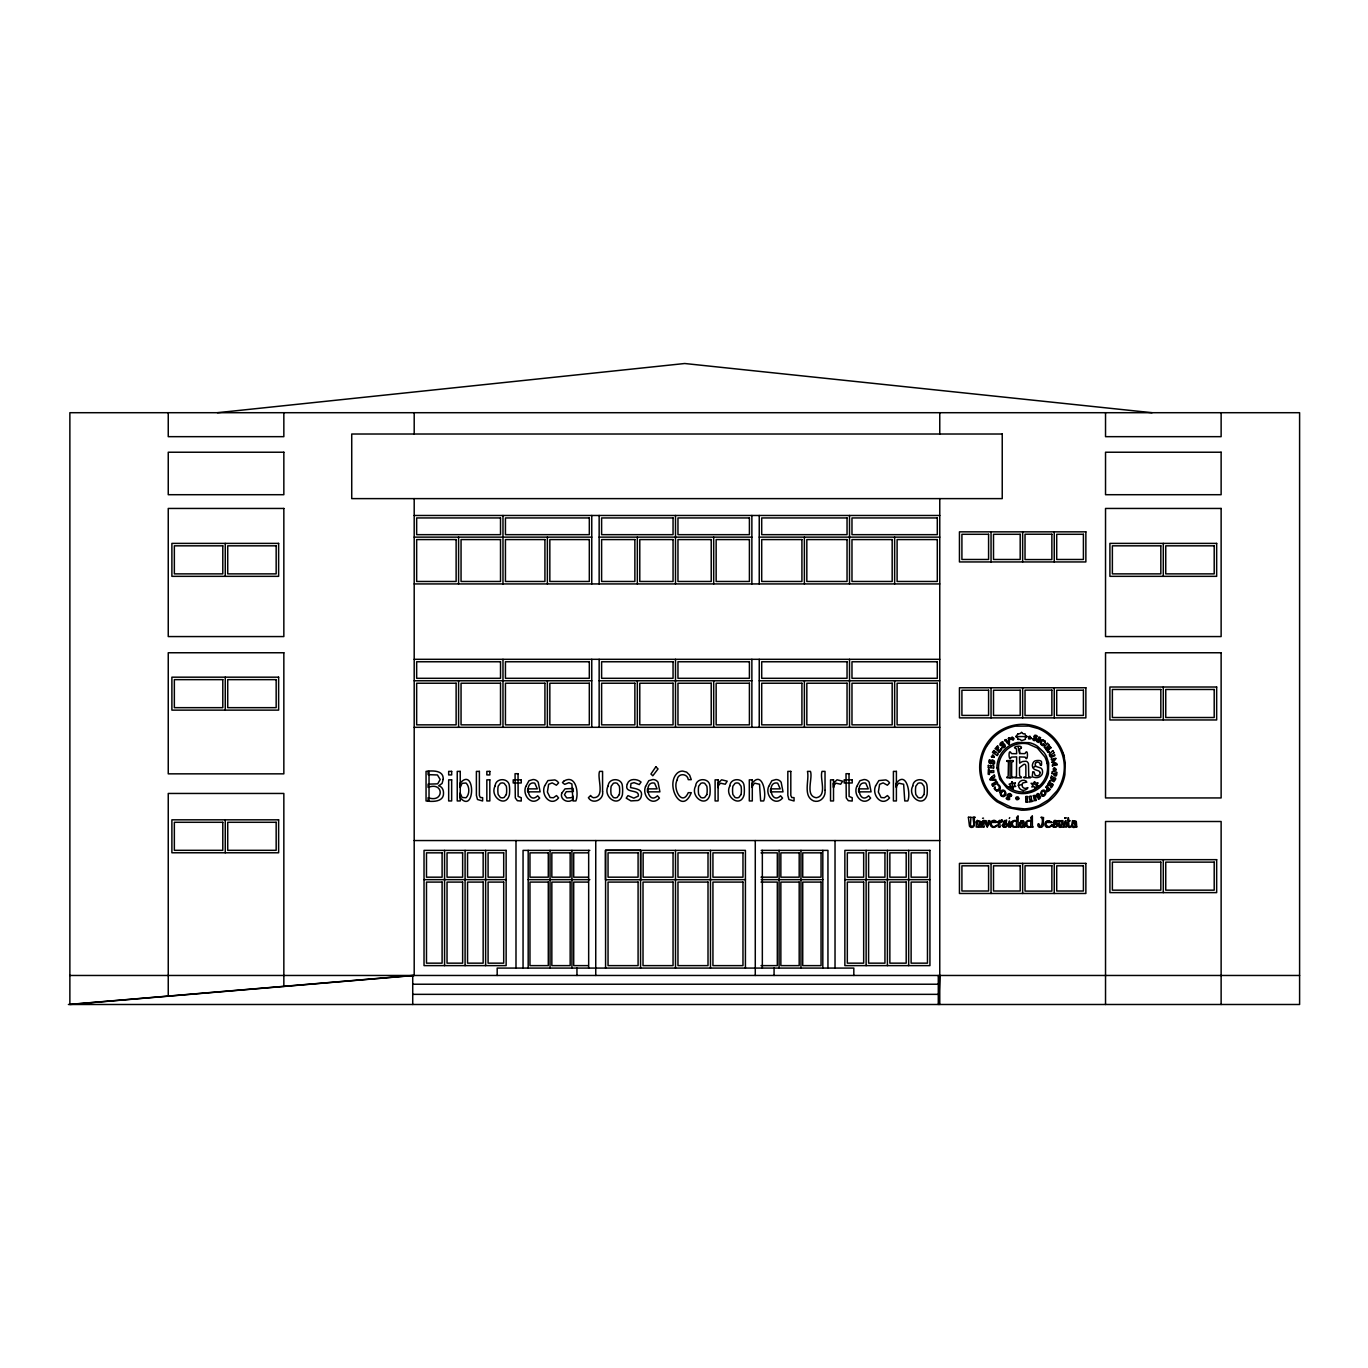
<?xml version="1.0" encoding="UTF-8"?>
<svg xmlns="http://www.w3.org/2000/svg" width="1368" height="1368" viewBox="0 0 1368 1368"><rect width="100%" height="100%" fill="white"/><g stroke="black" fill="none" stroke-linecap="round" stroke-linejoin="round"><path stroke-width="1.5" d="M994.382 756.692L992.758 754.811L991.526 757.102L994.16 757.342L991.338 756.572M998.589 769.072C997.648 756.624 1007.806 744.927 1020.118 743.628A23.649 23.649 0 0 1 1028.189 743.936L1037.337 747.988L1044.878 756.949A28.865 28.865 0 0 1 1047.05 763.19M979.368 826.614L979.556 822.288A1.83 1.83 0 0 0 979.3 821.484L978.838 821.227A1.864 1.864 0 0 0 978.086 821.433L977.59 822.151A3.711 3.711 0 0 0 977.487 823.023L978.359 826.888M1056.472 822.271L1056.352 820.68L1055.053 820.424A3.403 3.403 0 0 0 1054.164 820.629L1053.411 822.202A2.086 2.086 0 0 0 1053.924 823.023A4.668 4.668 0 0 0 1054.882 823.741L1056.096 824.511A1.744 1.744 0 0 1 1056.643 825.178L1056.66 825.759A2.103 2.103 0 0 1 1052.83 825.554M1025.915 796.467L1027.505 796.45L1027.402 801.015A2.753 2.753 0 0 0 1027.522 801.562L1027.727 801.836M1009.687 737.728L1009.259 744.329M1054.044 773.724L1054.044 774.134A2.394 2.394 0 0 0 1054.266 775.211A1.915 1.915 0 0 0 1054.933 775.998L1056.028 775.93A2.035 2.035 0 0 0 1056.472 775.314A3.608 3.608 0 0 0 1056.78 774.374L1056.831 772.492M939.132 994.126L939.765 975.47M1011.653 795.253L1011.619 795.475A2.736 2.736 0 0 1 1011.123 796.347M1047.255 743.44L1044.4 746.979M996.349 781.538L991.885 784.155L992.758 786.07M1002.402 825.28L1002.864 824.169A2.291 2.291 0 0 1 1004.009 823.946L1004.574 825.417M1056.096 769.329L1054.54 767.636A1.813 1.813 0 0 0 1053.89 767.927C1050.898 772.424 1060.799 769.739 1053.377 768.765M998.64 747.578L998.093 748.843M1049.752 780.701L1052.676 779.161M1006.147 798.245L1006.25 798.57A2.189 2.189 0 0 0 1006.78 799.1A2.668 2.668 0 0 0 1009.601 799.425L1009.293 796.398A3.591 3.591 0 0 1 1008.746 795.663L1009.858 794.466A2.308 2.308 0 0 1 1010.781 795.475L1010.747 796.142M990.295 824.1L990.415 822.972A2.548 2.548 0 0 1 991.338 821.467A5.899 5.899 0 0 1 993.254 820.458A2.514 2.514 0 0 1 994.929 820.526L996.896 821.74M1050.761 777.93L1051.513 775.861M1048.298 785.489L1048.281 784.804A4.822 4.822 0 0 1 1048.743 783.436M1052.197 785.779L1051.069 787.575M1030.993 817.91L1031.233 820.988L1030.172 820.612A2.958 2.958 0 0 0 1029.112 820.458A4.634 4.634 0 0 0 1026.821 821.125A2.206 2.206 0 0 0 1025.863 822.236L1025.59 824.921A1.915 1.915 0 0 0 1026.085 825.981L1027.351 827.041A1.796 1.796 0 0 0 1028.445 827.349L1033.216 827.024L1032.583 826.238A3.078 3.078 0 0 1 1032.395 825.417L1032.361 816.115M1018.117 816.115L1018.151 825.417A3.078 3.078 0 0 0 1018.322 826.169L1018.938 827.059L1014.782 827.178A5.421 5.421 0 0 1 1013.295 827.024A2.514 2.514 0 0 1 1011.516 825.434A4.189 4.189 0 0 1 1011.294 824.066L1011.636 822.236A1.813 1.813 0 0 1 1011.944 821.706A2.548 2.548 0 0 1 1012.576 821.125A4.634 4.634 0 0 1 1014.868 820.458A2.958 2.958 0 0 1 1015.945 820.612L1016.988 820.988L1016.8 818.013M1013.705 738.857L1010.593 738.806L1013.141 740.173A2.308 2.308 0 0 0 1013.654 738.07L1012.166 737.027L1010.627 738.583M1019.861 822.561L1019.553 825.451A1.813 1.813 0 0 0 1020.614 827.144A2.497 2.497 0 0 0 1022.067 827.418L1022.477 827.127M1002.898 742.704L1002.881 742.448A8.396 8.396 0 0 0 1002.641 741.627M1018.715 798.758L1018.715 798.69A4.343 4.343 0 0 0 1018.596 797.493L1018.185 797.014A4.138 4.138 0 0 0 1016.971 796.86L1016.219 797.219A2.873 2.873 0 0 0 1015.962 798.313C1015.774 801.887 1022.495 797.561 1015.962 798.313M1065.672 820.663L1064.971 821.45A3.283 3.283 0 0 0 1064.766 822.1L1064.526 827.076L1066.544 826.99M1075.333 822.63L1074.188 820.92L1072.632 822.681M993.749 772.527L993.818 770.851M1050.436 786.19L1050.47 785.848A2.736 2.736 0 0 1 1050.521 785.249M1064.766 818.184L1065.963 817.825M1017.706 739.199L1017.792 738.635A2.633 2.633 0 0 0 1017.826 738.104L1015.843 736.565L1017.758 734.12M1075.351 822.51L1076.377 822.407L1076.701 826.631M1023.007 822.51C1023.709 819.74 1018.544 821.33 1020.767 823.707A2.565 2.565 0 0 0 1020.357 824.237L1021.126 826.34L1022.717 826.238M1026.085 825.981L1026.616 823.279A2.582 2.582 0 0 1 1030.839 821.381L1030.72 826.477A3.471 3.471 0 0 1 1029.164 826.717A2.668 2.668 0 0 1 1026.94 825.075A4.104 4.104 0 0 1 1026.616 823.485L1025.572 823.468M995.1 787.181L995.032 788.344A2.736 2.736 0 0 0 996.126 789.815L996.588 790.02A1.796 1.796 0 0 0 997.631 789.849A2.941 2.941 0 0 0 999.392 787.865M1031.147 796.621L1031.643 800.844M1040.501 797.424L1039.971 796.056A2.787 2.787 0 0 0 1039.082 795.766L1037.183 795.406M988.243 765.396L988.243 767.619M1011.739 782.103L1011.585 782.838A2.582 2.582 0 0 1 1011.482 783.351L1009.088 784.172L1010.593 785.54L1009.003 787.233L1011.721 786.959L1012.816 788.789L1013.602 786.686L1015.723 786.48L1014.184 784.941L1015.398 783.094M983.506 818.132L982.532 818.269M1037.064 794.996L1039.218 794.398M993.766 767.978L993.784 765.943M1052.676 750.656L1050.863 752.639A4.873 4.873 0 0 0 1049.906 753.272L1049.41 754.845A6.156 6.156 0 0 0 1049.803 756.008A2.445 2.445 0 0 0 1050.333 756.76L1051.034 757.102A2.155 2.155 0 0 0 1051.975 757.017L1054.386 755.94A1.966 1.966 0 0 0 1054.933 755.427L1054.677 754.572M1033.062 738.617C1031.797 742.191 1039.27 740.498 1035.713 737.557A3.01 3.01 0 0 1 1035.149 737.096C1033.951 733.778 1038.226 738.139 1037.115 736.035A2.343 2.343 0 0 0 1034.67 735.317L1033.746 736.736L1034.618 738.19A2.582 2.582 0 0 1 1035.268 738.806L1034.379 740.02A2.086 2.086 0 0 1 1033.729 739.507L1033.233 738.652M1004.488 746.654L1003.787 747.304A2.308 2.308 0 0 1 1002.847 747.544L1002.111 747.424M1047.46 789.302L1048.982 790.584M992.45 752.434L993.869 750.468M1002.881 824.801L1002.778 825.314A1.778 1.778 0 0 0 1003.548 826.511A3.659 3.659 0 0 0 1004.317 826.922L1005.668 826.853A2.992 2.992 0 0 0 1006.318 826.357L1006.215 824.408A5.164 5.164 0 0 0 1005.07 823.861A4.395 4.395 0 0 1 1004.112 823.416L1003.308 821.758L1004.881 820.458A2.702 2.702 0 0 1 1005.565 820.543L1006.096 820.578M1055.771 778.529A2.479 2.479 0 0 1 1055.6 779.179L1053.839 781.812L1052.95 779.418M1052.248 771.569L1052.112 771.962A7.695 7.695 0 0 0 1051.924 773.04L1051.907 773.604M1044.468 744.773L1042.929 745.748L1041.185 744.62A3.42 3.42 0 0 1 1040.484 741.285L1040.518 741.046A2.12 2.12 0 0 1 1041.168 740.156A4.207 4.207 0 0 1 1041.92 739.66L1045.169 740.892L1045.443 742.909M1073.059 823.502C1075.06 821.467 1076.599 827.76 1073.23 826.426A2.582 2.582 0 0 1 1072.598 824.391L1073.247 822.972L1075.145 822.852M1007.652 825.622L1007.669 824.682A2.274 2.274 0 0 0 1006.916 823.656L1005.326 822.647A4.566 4.566 0 0 1 1004.488 822.1L1004.18 821.535M1056.267 774.271L1054.283 775.211M1075.385 824.767L1076.325 822.082A2.155 2.155 0 0 0 1075.744 821.022L1072.803 820.817M1009.276 818.526L1009.721 817.619M989.953 779.828L991.988 776.87A20.811 20.811 0 0 1 994.091 775.058M1034.43 781.658L1033.558 783.539L1038.517 786.566L1036.995 784.685L1037.936 783.06M1047.119 785.694L1045.648 787.181M982.412 823.981L983.541 821.638A2.685 2.685 0 0 1 983.626 821.125M987.44 826.956L989.816 820.663L988.465 820.68M975.931 821.826L976.991 820.646A2.103 2.103 0 0 1 977.487 820.338M981.985 821.826L982.822 820.851A2.103 2.103 0 0 1 983.558 820.458M998.007 821.826L998.845 820.851A2.172 2.172 0 0 1 999.563 820.458M1039.27 824.083C1040.108 832.445 1044.639 818.834 1040.997 817.397M1051.804 825.126L1051.564 825.588A2.77 2.77 0 0 1 1050.487 826.699A4.788 4.788 0 0 1 1046.999 827.178M1016.527 817.551L1017.912 816.08M1030.771 817.551L1032.156 816.08M1000.778 793.303L1000.795 794.534A2.651 2.651 0 0 0 1001.975 795.577L1003.821 795.201A4.121 4.121 0 0 0 1004.864 792.106L1004.283 791.166A4.189 4.189 0 0 0 1003.342 790.772L1000.829 793.235L1000.128 791.833A3.83 3.83 0 0 1 1000.863 790.875M1034.584 800.434L1033.302 795.868M1050.402 789.37L1047.17 791.816A1.881 1.881 0 0 1 1046.623 790.43A2.479 2.479 0 0 1 1046.965 789.148M994.998 748.758L997.7 745.731M998.247 754.042L997.238 755.581M1032.789 785.386L1031.797 786.942L1034.191 786.668L1035.251 788.43L1036.397 786.224M1041.51 826.323L1041.971 826.956A2.651 2.651 0 0 0 1043.237 825.212L1043.459 818.184A1.778 1.778 0 0 1 1043.63 817.619L1041.407 817.175M1053.121 785.146L1051.308 787.677M1027.881 787.763L1027.471 788.413A2.702 2.702 0 0 1 1026.65 789.233A7.387 7.387 0 0 1 1023.845 790.276A3.796 3.796 0 0 1 1022.563 790.259A5.113 5.113 0 0 1 1018.544 785.42M1065.159 818.491L1065.963 817.996L1064.8 817.996M1052.043 773.621L1056.045 773.672M988.483 767.653L993.51 767.995M993.493 765.841L989.577 765.875A2.018 2.018 0 0 1 988.671 765.447L988.448 765.328M993.51 770.441L989.457 771.176A2.189 2.189 0 0 1 988.876 771.125M1051.838 760.215L1054.164 759.462M1006.728 777.229L1007.942 776.494A1.847 1.847 0 0 0 1008.182 775.776L1008.455 761.925L1006.78 761.241M1011.294 824.066L1012.833 821.894A2.514 2.514 0 0 1 1016.527 821.467L1016.475 826.477A3.471 3.471 0 0 1 1014.919 826.717A2.668 2.668 0 0 1 1012.696 825.075A4.104 4.104 0 0 1 1012.371 823.485A2.907 2.907 0 0 1 1012.833 821.894L1011.944 821.706M989.748 779.435L991.988 776.87L992.467 778.426A2.821 2.821 0 0 0 991.868 779.11M1050.761 784.941L1051.684 783.676M1041.698 795.458A3.163 3.163 0 0 1 1041.852 790.858A4.343 4.343 0 0 1 1042.741 790.276A1.847 1.847 0 0 1 1044.382 790.259A3.095 3.095 0 0 1 1044.382 795.577L1041.646 795.526L1042.245 794.398A6.019 6.019 0 0 1 1041.595 793.166L1042.074 791.405L1044.006 791.32A2.702 2.702 0 0 1 1044.964 792.688M991.595 821.826L993.082 821.056A2.189 2.189 0 0 1 993.903 821.056L995.391 821.826M993.134 786.155L993.39 785.796A2.308 2.308 0 0 1 994.04 785.112L997.443 783.471M996.998 825.417L995.955 826.511M988.448 769.175L988.175 773.587A3.146 3.146 0 0 0 988.26 774.288L989.526 774.51M996.845 747.407L998.041 746.449M1032.823 771.706L1032.652 772.749A43.4 43.4 0 0 1 1032.43 774.972L1032.207 776.802L1033.592 777.195A11.662 11.662 0 0 0 1036.089 777.605A7.028 7.028 0 0 0 1038.278 777.366A6.224 6.224 0 0 0 1041.664 775.006A3.728 3.728 0 0 0 1042.262 773.843A7.302 7.302 0 0 0 1042.45 770.697A4.189 4.189 0 0 0 1041.578 768.696A2.12 2.12 0 0 0 1041.048 768.235A4.07 4.07 0 0 0 1040.244 767.858L1036.688 766.678A3.232 3.232 0 0 1 1035.73 766.148L1035.302 765.481A3.215 3.215 0 0 1 1035.542 763.327M1014.577 777.212L1016.458 776.682L1016.646 756.897L1011.91 757.085A3.181 3.181 0 0 0 1011.191 757.205C1008.678 763.566 1008.011 746.706 1011.311 753.409A3.095 3.095 0 0 0 1012.303 753.648L1016.646 753.717L1016.578 749.681A2.89 2.89 0 0 0 1016.321 748.724C1010.011 746.945 1022.546 744.466 1021.383 747.92M1033.302 800.981L1031.865 801.562A30.079 30.079 0 0 0 1029.95 801.904L1029.129 802.093M993.681 780.136L993.117 778.529M1008.284 738.429L1008.797 738.121A29.805 29.805 0 0 0 1009.567 737.797M989.132 769.244L988.619 770.936M1054.318 759.821L1051.941 762.061M1049.495 746.689L1046.417 749.425M1023.845 777.246L1025.897 776.528L1025.846 766.525A5.711 5.711 0 0 0 1025.538 764.849L1024.991 764.319A2.12 2.12 0 0 0 1023.726 764.421L1019.485 767.704L1019.536 774.647A5.301 5.301 0 0 0 1019.759 775.964L1021.571 777.195M1003 824.682L1003.685 823.946L1003.924 825.485M1019.622 824.853L1021.52 823.194L1022.956 824.306A2.462 2.462 0 0 1 1022.717 826.255M1033.319 795.577L1034.977 795.389A1.813 1.813 0 0 0 1034.926 796.313L1035.901 799.681M970.904 817.534L970.425 824.613A2.685 2.685 0 0 0 971.348 826.375L973.144 826.067A2.497 2.497 0 0 0 973.589 825.195A6.515 6.515 0 0 0 973.845 823.775L972.99 817.346M1004.026 744.055L1002.316 745.645L1002.316 744.483L1004.471 744.329A1.813 1.813 0 0 1 1005.018 746.535A4.001 4.001 0 0 1 1004.505 747.441L1001.855 747.595M1050.966 747.851L1048.042 749.972A1.761 1.761 0 0 0 1047.768 750.416L1049.324 751.613M1042.707 744.927L1043.22 743.918M999.94 750.604L1001 748.535M1039.082 795.766L1037.543 797.134L1039.458 797.082M1055.634 758.282L1051.787 759.189M1051.582 825.143L1050.846 825.742A4.891 4.891 0 0 1 1049.222 826.648A1.71 1.71 0 0 1 1047.854 826.426A4.72 4.72 0 0 1 1046.092 824.579A2.257 2.257 0 0 1 1045.836 823.536L1047.119 821.176A2.958 2.958 0 0 1 1048.846 821.176A2.103 2.103 0 0 1 1049.906 821.826M1004.659 740.088L1006.147 739.507M1009.926 823.433C1007.908 818.457 1011.072 821.638 1009.96 825.451A2.548 2.548 0 0 0 1010.114 826.05L1010.73 826.836M1049.324 751.767L1048.435 752.451M1054.232 825.554C1056.216 822.613 1049.991 824.408 1053.035 826.87M990.586 762.25L992.399 759.856L994.262 760.916A3.403 3.403 0 0 1 994.536 761.805A3.882 3.882 0 0 1 994.348 763.84L992.484 763.84M1021.469 732.393L1020.733 733.06A2.189 2.189 0 0 1 1019.416 733.693L1017.912 733.881M993.014 779.589L991.92 779.435M992.347 785.489L996.571 781.419M1029.283 796.569L1030.121 796.193A3.659 3.659 0 0 1 1031.25 796.125M1055.224 823.946L1056.233 823.211M996.896 822.151L991.646 821.98M1030.104 801.272L1029.3 796.792M1068.22 817.688L1067.621 824.972A4.891 4.891 0 0 0 1067.946 826.409A1.727 1.727 0 0 0 1070.186 827.247A3.386 3.386 0 0 0 1070.939 826.939A2.138 2.138 0 0 0 1071.4 826.494M992.792 761.36L991.885 762.643A1.881 1.881 0 0 1 990.671 763.686L988.996 762.711A4.463 4.463 0 0 1 988.961 760.882A2.719 2.719 0 0 1 989.235 760.112A3.249 3.249 0 0 1 989.543 759.633M1054.181 755.119L1051.103 756.521A2.804 2.804 0 0 1 1050.214 755.358L1053.89 752.896M1038.055 739.866L1039.783 738.771M995.117 826.392L996.964 825.16M1049.188 785.574L1049.29 785.523A1.847 1.847 0 0 0 1049.923 785.215L1049.153 783.317M1002.59 741.627L1001.444 742.294A4.361 4.361 0 0 0 1000.658 742.909A2.257 2.257 0 0 0 1000.076 745.218L1001.632 745.799A20.041 20.041 0 0 0 1003.137 745.577L1003.411 745.509M1029.146 736.463L1028.787 738.994L1031.096 738.737L1030.155 736.326L1029.283 736.394L1031.25 738.07L1028.411 738.07M1019.827 823.006L1022.802 822.835M1054.335 821.33L1055.942 821.433M994.587 752.981L995.921 752.263M1025.846 801.887L1025.675 796.672M1019.93 762.916L1021.451 762.079A5.13 5.13 0 0 1 1022.785 761.497L1025.983 761.241A1.984 1.984 0 0 1 1026.975 761.651A4.72 4.72 0 0 1 1027.966 762.711A3.369 3.369 0 0 1 1028.48 763.925L1028.753 776.528L1030.805 777.246M968.424 817.192L971.109 817.192M1027.539 787.609L1026.547 788.105A3.146 3.146 0 0 1 1022.17 784.462L1018.493 785.42M1054.985 763.754L1052.556 764.302L1052.351 765.977M1052.522 766.012L1052.659 765.96A3.061 3.061 0 0 1 1053.48 765.499L1056.677 764.883M1041.185 765.396L1040.159 764.9A2.394 2.394 0 0 0 1039.116 762.66A3.779 3.779 0 0 0 1038.295 762.301A2.206 2.206 0 0 0 1035.473 763.276M994.912 787.028L994.143 788.31A2.428 2.428 0 0 0 994.587 789.114L995.511 790.037A6.139 6.139 0 0 0 996.537 790.772M1050.111 780.957L1050.436 780.803A3.334 3.334 0 0 1 1051.223 780.495L1052.967 781.145M992.621 752.52L997.05 755.427M974.888 817.346L974.597 817.551A1.881 1.881 0 0 0 974.375 818.201L974.153 825.417A2.873 2.873 0 0 1 973.93 826.152A1.984 1.984 0 0 1 972.768 827.195A3.317 3.317 0 0 1 970.733 827.281L969.638 826.443A2.958 2.958 0 0 1 969.399 825.656L968.39 817.363M1025.248 735.095L1027.146 736.565L1025.401 737.489L1025.436 739.182M1034.499 738.104L1035.713 737.557M1020.648 820.937L1023.213 820.8A2.651 2.651 0 0 1 1023.709 821.227L1023.965 821.689A2.804 2.804 0 0 1 1024.085 822.39L1024.735 826.922M1039.988 772.492A1.778 1.778 0 0 0 1039.526 771.586A3.078 3.078 0 0 0 1038.5 770.868L1035.012 769.637A4.856 4.856 0 0 1 1033.763 768.799A3.83 3.83 0 0 1 1032.925 767.722L1035.73 766.148M1001.957 819.979L1001.068 820.321A2.685 2.685 0 0 1 1000.196 820.509L999.803 820.458M1042.365 794.551A2.514 2.514 0 0 0 1043.066 795.167L1045.015 794.38A3.181 3.181 0 0 0 1044.947 792.688M1002.163 791.525L999.905 792.363L1000.795 795.492A2.514 2.514 0 0 0 1002.197 796.347L1003.171 796.433M981.095 827.007L979.266 826.973M1002.316 744.483L1001.513 744.654M1015.193 782.975L1013.055 783.351A2.343 2.343 0 0 1 1012.662 782.77L1012.286 782.051M1051.034 778.05L1054.711 779.674L1053.343 780.153M1074.41 827.212L1076.907 826.973M1033.473 783.556L1031.062 783.3L1032.84 785.061M1004.608 740.396A2.001 2.001 0 0 0 1004.967 740.857L1007.874 741.918M1037.012 741.336L1038.962 736.924L1040.603 737.728M1034.465 798.946L1035.559 798.673M1027.607 802.076L1026.085 802.076M1040.467 737.968L1038.654 742.26M994.519 777.075L993.578 777.759L994.262 779.521M977.778 820.988L980.548 821.433A3.779 3.779 0 0 1 980.651 822.185L981.095 826.648M1037.748 782.906L1035.679 783.094L1034.721 781.761M1018.031 739.49L1019.263 739.301A1.898 1.898 0 0 1 1020.22 739.558L1021.674 740.635L1025.128 739.455M1021.144 748.022L1019.895 748.929A3.437 3.437 0 0 0 1019.605 750.006L1019.673 753.546L1024.068 753.648A3.266 3.266 0 0 0 1025.128 753.426C1028.497 746.689 1027.881 763.635 1025.282 757.205A3.488 3.488 0 0 0 1024.512 757.085L1019.485 756.897L1019.656 762.882M1048.863 744.996L1045.682 748.416M1036.157 800.383L1036.311 800.365A11.833 11.833 0 0 0 1035.183 800.605L1034.635 800.69M217.444 412.708L684.735 363.512L1152.027 412.708M997.819 784.48L998.195 784.565A3.129 3.129 0 0 1 999.649 785.796A4.172 4.172 0 0 1 1000.162 789.148A2.394 2.394 0 0 1 999.324 790.362A3.916 3.916 0 0 1 998.366 790.926A2.12 2.12 0 0 1 996.537 790.755M1071.247 826.101L1068.972 826.409L1068.647 822.1A2.616 2.616 0 0 1 1068.75 821.45L1070.221 820.766L1068.818 820.441L1068.408 817.773M990.911 760.112L989.56 760.899L990.09 762.352M983.849 827.059L982.275 827.076L982.275 822.219M999.871 827.059L998.298 827.076L998.298 822.219M1057.926 820.697L1059.721 820.663L1059.79 825.178A3.334 3.334 0 0 0 1060.029 826.221L1061.619 825.673A11.867 11.867 0 0 0 1061.773 821.98L1060.952 820.851M978.137 827.041L976.222 827.076L976.256 822.322M1010.542 827.059L1008.626 827.076L1008.661 822.305M1061.123 820.68L1062.936 820.663L1063.552 826.905M1013.278 760.728A2.685 2.685 0 0 0 1012.713 760.591L1007.361 760.591A2.24 2.24 0 0 0 1006.831 760.728M1006.831 777.674A1.966 1.966 0 0 0 1007.344 777.828L1012.73 777.828A2.24 2.24 0 0 0 1013.278 777.691M414.196 515.479L939.765 515.479M414.196 537.128L591.763 537.128M599.15 537.128L751.87 537.128M759.24 537.128L939.765 537.128M414.196 583.931L939.765 583.931M414.196 659.308L939.765 659.308M414.196 680.768L591.763 680.768M599.15 680.768L751.87 680.768M759.24 680.768L939.765 680.768M414.196 727.314L939.765 727.314M1015.843 736.565L1027.129 736.565M1008.472 738.737L1009.67 738.737L1008.797 738.121M1011.516 794.928C1009.054 790.516 1003.975 797.903 1009.806 796.98M1030.429 799.699L1031.506 799.699M982.104 821.638L983.541 821.638L984.105 826.853M1045.836 822.442L1052.06 822.442L1046.554 821.997M976.376 823.023L977.487 823.023M1058.678 824.391L1059.773 824.391M414.196 840.551L939.765 840.551M640.686 879.761L640.686 850.246L605.46 850.246L605.46 879.761L745.423 879.641M589.83 850.383L523.055 850.383L523.055 968.082M761.189 850.383L827.948 850.383L827.948 968.082M587.966 852.845L573.705 852.845L573.705 877.179L587.966 877.179M761.018 852.845L777.315 852.845L777.315 877.179L761.018 877.179M424.029 879.641L506.143 879.641M528.185 879.641L589.83 879.641M761.189 879.641L822.818 879.641M844.86 879.641L929.932 879.641M587.966 882.086L573.705 882.086L573.705 965.62L587.966 965.62M761.018 882.086L777.315 882.086L777.315 965.62L761.018 965.62M69.871 975.47L1299.6 975.47M412.726 984.225L938.294 984.225M412.726 994.348L938.294 994.348M973.229 817.124L974.922 817.226M1052.984 784.343L1050.863 783.094A54.104 54.104 0 0 0 1049.273 781.88M1063.312 827.076L1060.696 827.23A2.582 2.582 0 0 1 1059.704 827.315L1059.225 827.093A2.189 2.189 0 0 1 1058.746 825.93L1057.738 820.851M1038.021 798.433L1039.68 797.288M1023.401 733.744L1025.196 733.915M1046.623 790.43L1047.751 790.516M1026.906 782.103L1023.059 782.838A3.523 3.523 0 0 0 1022.153 784.462M990.586 779.965L995.305 780.444M1053.685 824.63L1052.761 825.588M1024.461 827.076L1023.367 826.956A2.719 2.719 0 0 0 1022.614 827.024M1047.631 748.57L1049.17 748.809M1038.466 742.482L1036.79 741.576M993.271 772.39L989.474 772.595L989.081 773.963M998.332 822.322L999.632 822.596M994.502 822.048L996.195 822.407L992.176 822.459A3.352 3.352 0 0 0 991.458 822.561L991.013 823.074A2.548 2.548 0 0 0 991.15 824.015A6.139 6.139 0 0 0 992.159 825.844A2.206 2.206 0 0 0 992.911 826.426A3.112 3.112 0 0 0 993.561 826.648A2.206 2.206 0 0 0 995.1 826.375M1037.03 797.082L1036.568 796.809A1.966 1.966 0 0 1 1036.516 794.722A2.719 2.719 0 0 1 1037.183 793.97A4.326 4.326 0 0 1 1037.97 793.474L1039.099 794.227M986.071 820.766L985.353 820.663A7.353 7.353 0 0 1 984.071 820.543L983.797 820.475M1007.994 799.254L1006.626 797.937M1003.616 745.492L1004.471 746.347M995.032 789.592L996.588 790.02M1043.254 743.611L1044.4 744.329M993.185 761.309L994.143 762.797A2.274 2.274 0 0 1 993.1 763.84M1026.222 798.587L1027.385 798.997M1047.46 743.217L1049 744.808M1002.71 742.841L1001.085 744.329M1022.905 733.624L1021.708 732.393M1051.975 762.335L1055.053 763.395M1054.985 774.613L1054.181 773.707M1052.556 771.398L1056.643 772.202M1064.697 822.561L1066.048 823.211M1067.587 819.894L1068.972 820.578M1051.787 776.511L1054.489 777.879A2.291 2.291 0 0 0 1055.361 778.05M984.156 820.971L987.063 826.956M1040.449 741.285L1041.476 741.935A3.745 3.745 0 0 1 1042.074 741.011L1042.929 740.02L1045.255 742.841M1047.956 785.574L1047.649 784.753A2.479 2.479 0 0 1 1047.871 784.069L1048.367 783.112A20.195 20.195 0 0 1 1049.153 781.88M1053.77 764.096L1055.155 765.02M997.7 753.494L994.228 750.758M1008.832 744.38L1006.455 742.311M988.346 820.885L987.593 825.827L986.123 821.296M995.801 748.929L998.247 751.169A2.736 2.736 0 0 1 998.794 752.041M1046.178 787.455L1049.034 790.482M1007.891 796.98L1009.088 798.142M1049.701 746.159L1051.052 747.697M999.461 750.604L996.862 747.92M1049.666 789.062L1047.119 786.275M1013.363 777.229L1011.653 776.494L1011.653 762.25L1012.542 761.839A1.864 1.864 0 0 0 1013.38 761.189M1006.181 821.672L1005.736 821.245A1.83 1.83 0 0 0 1004.42 821.142M1001.171 748.587L1001.444 748.912A1.813 1.813 0 0 1 1001.701 749.373L999.683 751.972A1.796 1.796 0 0 1 999.256 752.28M1000.128 826.853L999.7 821.98L1001.342 821.569A3.574 3.574 0 0 1 1001.684 822.219L1002.026 821.467A17.476 17.476 0 0 0 1001.992 819.996M1048.025 752.417L1047.597 751.784A22.264 22.264 0 0 0 1046.605 750.468L1046.11 749.698M1006.386 740.191L1008.797 742.824L1008.558 738.84M997.802 784.685L999.102 786.429A1.83 1.83 0 0 1 999.392 787.882M1049.444 753.973L1050.128 755.051M997.05 782.034L997.511 782.787A2.24 2.24 0 0 1 997.734 783.3M1072.512 820.595L1071.879 824.306A2.172 2.172 0 0 0 1074.478 827.401M995.63 779.281L995.99 780.205M1053.018 750.758L1053.993 752.827M1054.198 821.758L1056.78 823.502A2.138 2.138 0 0 1 1057.276 823.895L1057.515 824.34M994.348 775.194L994.468 775.485A5.438 5.438 0 0 1 994.775 776.682M1033.951 771.808L1035.131 775.246A4.925 4.925 0 0 0 1036.722 775.759A2.89 2.89 0 0 0 1040.09 772.475M1006.352 822.082L1006.557 820.013M990.261 762.386L990.671 763.669M1063.244 753.306L1065.279 762.711L1064.902 774.767A42.066 42.066 0 0 1 1060.884 786.754A43.383 43.383 0 0 1 1043.374 804.863A41.895 41.895 0 0 1 1034.618 808.505A44.015 44.015 0 0 1 1021.383 810.198L1007.874 807.582L996.879 801.716A43.485 43.485 0 0 1 982.156 781.726A43.109 43.109 0 0 1 996.913 732.838C1006.677 725.57 1019.485 722.646 1031.421 725.211A42.989 42.989 0 0 1 1063.227 753.306L1064.475 757.701M1056.028 758.436L1053.377 762.232L1056.096 763.207A2.548 2.548 0 0 1 1056.746 763.635L1057.225 764.78M1018.066 746.603L1019.673 753.546M1066.407 826.529L1065.98 821.296A2.155 2.155 0 0 0 1065.877 820.749M1044.246 747.133L1045.101 748.347A2.189 2.189 0 0 0 1045.562 748.706M1011.944 781.898L1012.816 788.789M997.067 767.858L999.769 779.332L1007.002 788.088A22.247 22.247 0 0 0 1012.081 791.268A28.386 28.386 0 0 0 1016.851 792.961C1026.718 795.133 1037.457 791.781 1043.596 783.556A22.521 22.521 0 0 0 1046.725 778.529A28.3 28.3 0 0 0 1048.401 773.826L1048.692 763.07L1046.537 756.692A20.246 20.246 0 0 0 1043.579 752.024L1037.474 746.295A21.084 21.084 0 0 0 1029.044 742.653L1017.535 742.465A26.112 26.112 0 0 0 996.913 767.858M1221.128 412.708L1221.128 436.666L1105.532 436.666L1105.532 412.708M1221.128 1004.488L1221.128 821.501L1105.532 821.501L1105.532 1004.488M1163.296 543.387L1163.296 576.338M1163.296 687.01L1163.296 719.961M1163.296 859.668L1163.296 892.62M1054.249 531.844L1054.249 561.94M1054.249 687.762L1054.249 717.875M1054.249 863.379L1054.249 893.475M1022.648 531.844L1022.648 561.94M1022.648 687.762L1022.648 717.875M1022.648 863.379L1022.648 893.475M1010.046 760.488L1010.046 777.93M991.253 766.097L991.253 767.328M991.355 771.022L991.355 772.27M991.048 531.844L991.048 561.94M991.048 687.762L991.048 717.875M991.048 863.379L991.048 893.475M939.765 412.708L939.765 434.015M939.765 498.619L939.765 1004.488M938.294 975.47L938.294 1004.488M908.66 850.383L908.66 965.62M894.638 537.128L894.638 583.931M894.638 680.768L894.638 727.314M887.405 850.383L887.405 965.62M866.132 850.383L866.132 965.62M853.82 975.47L853.82 968.082L497.183 968.082L497.183 975.47M849.511 515.479L849.511 583.931M849.511 659.308L849.511 727.314M835.027 840.551L835.027 968.082M822.818 850.383L822.818 968.082M804.384 537.128L804.384 583.931M804.384 680.768L804.384 727.314M800.964 850.383L800.964 968.082M779.093 850.383L779.093 968.082M774.066 968.082L774.066 975.47M762.335 850.383L762.335 968.082M759.24 515.479L759.24 583.931M759.24 659.308L759.24 727.314M755.273 840.551L755.273 975.47M751.87 515.479L751.87 583.931M751.87 659.308L751.87 727.314M745.423 968.082L745.423 850.383L605.579 850.383L605.579 968.082M713.686 537.128L713.686 583.931M713.686 680.768L713.686 727.314M710.471 850.383L710.471 968.082M675.501 515.479L675.501 583.931M675.501 659.308L675.501 727.314M675.501 850.383L675.501 968.082M640.549 850.383L640.549 968.082M637.334 537.128L637.334 583.931M637.334 680.768L637.334 727.314M599.15 515.479L599.15 583.931M599.15 659.308L599.15 727.314M595.747 840.551L595.747 975.47M591.763 515.479L591.763 583.931M591.763 659.308L591.763 727.314M588.668 850.383L588.668 968.082M576.954 968.082L576.954 975.47M571.927 850.383L571.927 968.082M550.056 850.383L550.056 968.082M547.371 537.128L547.371 583.931M547.371 680.768L547.371 727.314M528.185 850.383L528.185 968.082M515.992 840.551L515.992 968.082M502.979 515.479L502.979 583.931M502.979 659.308L502.979 727.314M485.623 850.383L485.623 965.62M465.086 850.383L465.086 965.62M458.588 537.128L458.588 583.931M458.588 680.768L458.588 727.314M444.566 850.383L444.566 965.62M429.022 771.381L429.022 800.947M428.099 771.381L428.099 774.664L437.435 774.955L440.188 779.469L437.692 783.847L428.099 784.155L428.099 787.387C444.292 781.214 444.138 803.563 428.099 797.647L428.099 800.947M414.196 412.708L414.196 434.015M414.196 498.619L414.196 975.47L69.871 1004.488L69.871 412.708L1299.6 412.708L1299.6 1004.488L68.4 1004.488L412.726 975.47L412.726 1004.488M283.843 412.708L283.843 436.666L168.247 436.666L168.247 412.708M283.843 986.431L283.843 793.457L168.247 793.457L168.247 996.195M225.258 543.387L225.258 576.338M225.258 677.177L225.258 710.129M225.258 819.825L225.258 852.777M1041.629 826.648A2.206 2.206 0 0 1 1038.534 826.751A2.206 2.206 0 0 1 1038.363 823.656M1007.156 825.554A2.616 2.616 0 0 1 1002.128 825.349M995.904 826.46A3.403 3.403 0 0 1 990.141 824.1M1046.896 827.401A3.437 3.437 0 0 1 1045.494 822.271A3.437 3.437 0 0 1 1050.812 821.894M1057.703 824.306A2.702 2.702 0 0 1 1053.24 826.648M1041.817 744.637A2.274 2.274 0 0 1 1041.561 741.986M1047.05 763.19A22.059 22.059 0 0 1 1046.332 775.382A27.394 27.394 0 0 1 1043.442 781.214A22.418 22.418 0 0 1 1039.646 785.642L1038.09 786.925A26.095 26.095 0 0 1 1029.095 791.388A22.042 22.042 0 0 1 1023.35 792.175M1023.35 792.021A24.556 24.556 0 0 1 998.503 769.072M1051.291 759.479A1.761 1.761 0 0 1 1051.257 758.932M1051.086 784.89A2.36 2.36 0 0 1 1052.06 785.42M1001.273 790.584A4.873 4.873 0 0 1 1002.299 790.174A2.24 2.24 0 0 1 1004.061 790.413A4.531 4.531 0 0 1 1004.916 791.08M1004.796 791.251A3.061 3.061 0 0 1 1003.189 796.689M1044.058 795.8A2.155 2.155 0 0 1 1041.595 795.595M1040.364 797.561A2.582 2.582 0 0 1 1038.415 799.322M1014.68 777.674A2.155 2.155 0 0 0 1015.21 777.828L1020.938 777.828A1.761 1.761 0 0 0 1021.451 777.674M1023.931 777.691A2.616 2.616 0 0 0 1024.495 777.828L1030.138 777.828A2.616 2.616 0 0 0 1030.72 777.691M1032.772 767.397A5.096 5.096 0 0 1 1032.464 766.337A4.155 4.155 0 0 1 1032.43 764.934A6.601 6.601 0 0 1 1033.61 762.044A3.488 3.488 0 0 1 1035.781 760.711A12.244 12.244 0 0 1 1039.338 760.54A4.189 4.189 0 0 1 1040.655 760.899A2.274 2.274 0 0 1 1041.151 761.206L1041.424 761.583A1.984 1.984 0 0 1 1041.544 762.164L1041.544 764.592A1.847 1.847 0 0 1 1041.441 765.122M1018.254 785.437A5.096 5.096 0 0 1 1026.291 781.145M460.229 793.218L459.99 797.63C475.517 815.037 475.431 765.379 459.87 783.402L460.229 787.472L462.11 783.3L466.026 783.026C469.72 786.378 469.754 794.415 466.026 797.766L462.11 797.459L460.229 793.218M561.684 793.286C559.632 800.075 569.225 804.145 573.312 798.946L572.953 796.091L571.824 797.647L566.779 797.954L564.471 794.722L566.266 791.696L573.346 791.491L573.106 788.464L565.018 788.857L561.684 793.286M525.774 786.514C521.995 795.372 532.049 806.881 539.659 798.091L537.658 795.783C527.928 805.513 523.499 780.341 534.803 783.163L537.299 788.874L527.655 788.874L527.655 791.85L540.121 791.85L538.257 782.274A6.002 6.002 0 0 0 533.058 779.538L529.006 780.701L525.774 786.514M645.542 786.514C641.78 795.372 651.835 806.881 659.427 798.091L657.444 795.783C647.714 805.513 643.285 780.341 654.588 783.163L657.085 788.874L647.44 788.874L647.44 791.85L659.906 791.85L658.042 782.274A6.002 6.002 0 0 0 652.844 779.538L648.774 780.701L645.542 786.514M768.662 786.514C764.883 795.372 774.955 806.881 782.547 798.091L780.564 795.783C770.817 805.513 766.388 780.341 777.691 783.163L780.205 788.874L770.56 788.874L770.56 791.85L783.009 791.85L781.162 782.274A6.002 6.002 0 0 0 775.947 779.538L771.894 780.701L768.662 786.514M825.024 790.345C825.913 796.809 820.236 803.084 813.601 800.93C802.554 796.091 809.548 780.136 807.462 771.381L810.454 771.381C813.054 778.238 804.794 795.954 816.234 797.749C827.691 795.988 819.449 778.255 822.031 771.381L825.024 771.381L825.024 790.345M856.727 786.514C852.948 795.372 863.003 806.881 870.612 798.091L868.612 795.783C858.882 805.513 854.453 780.341 865.756 783.163L868.252 788.874L858.625 788.874L858.625 791.85L871.074 791.85L869.227 782.274A6.002 6.002 0 0 0 864.012 779.538L859.959 780.701L856.727 786.514M602.57 791.354C604.314 799.51 592.874 805.136 588.394 797.715L590.668 795.475A4.583 4.583 0 0 0 593.558 797.715C605.596 797.544 596.824 777.776 599.594 771.381L602.57 771.381L602.57 791.354M495.113 785.967C489.334 796.672 505.784 808.642 509.392 794.791A38.065 38.065 0 0 0 509.392 785.967C508.93 777.588 495.558 777.588 495.113 785.967M544.635 785.882C540.548 794.928 550.671 807.428 558.589 797.937L556.519 795.56L553.424 797.766L550.124 797.544L547.405 792.072L548.619 784.326L552.176 782.872L556.4 785.215L558.589 782.906A6.635 6.635 0 0 0 554.775 779.931L547.901 780.581L544.635 785.882M608.127 785.967C602.347 796.672 618.798 808.642 622.389 794.791A38.065 38.065 0 0 0 622.389 785.967C621.944 777.588 608.572 777.588 608.127 785.967M695.628 785.967C689.865 796.672 706.316 808.642 709.906 794.791A38.065 38.065 0 0 0 709.906 785.967C709.462 777.588 696.073 777.588 695.628 785.967M729.828 785.967C724.065 796.672 740.498 808.642 744.106 794.791A38.065 38.065 0 0 0 744.106 785.967C743.662 777.588 730.273 777.588 729.828 785.967M875.588 785.882C871.519 794.928 881.625 807.428 889.542 797.937L887.49 795.56L884.378 797.766L881.077 797.544L878.359 792.072L879.59 784.326L883.147 782.872L887.37 785.215L889.542 782.906A6.635 6.635 0 0 0 885.729 779.931L878.855 780.581L875.588 785.882M912.781 785.967C907.001 796.672 923.451 808.642 927.042 794.791A38.065 38.065 0 0 0 927.042 785.967C926.598 777.588 913.225 777.588 912.781 785.967M677.211 779.965C672.355 787.865 681.811 807.154 688.275 792.67L691.285 792.67C682.051 816.029 665.635 786.309 676.373 774.1A7.78 7.78 0 0 1 682.683 771.073L686.633 772.133L689.643 775.143L691.285 779.657L688.275 779.657C687.505 772.988 677.451 773.005 677.211 779.965M443.181 779.401L442.069 783.471L438.632 785.796C441.881 786.378 443.591 789.832 443.523 792.893C444.001 802.246 432.356 801.836 426.046 800.947L426.046 771.381C432.254 770.543 443.916 770.03 443.181 779.401M627.313 784.103C623.415 794.346 639.779 788.43 638.275 796.125L633.811 798.142L627.98 795.612L626.219 798.16L630.939 800.896L637.967 800.485A5.455 5.455 0 0 0 641.164 796.621C643.507 789.114 635.385 788.72 630.528 787.558L630.99 783.505L634.085 782.65L639.284 784.582L641.045 782.051C637.249 778.649 628.852 778.135 627.313 784.103M752.554 785.557L752.297 787.54L751.938 783.488C762.574 769.654 766.918 794.551 763.635 800.947L760.642 800.947L759.531 784.257L754.657 783.18L752.554 785.557M718.371 785.608L718.097 787.592L717.738 783.522L721.603 779.794L727.212 781.179L725.262 784.223L720.474 783.18L718.371 785.608M833.779 785.608L833.522 787.592L833.146 783.522L837.028 779.794L842.62 781.179L840.687 784.223L835.899 783.18L833.779 785.608M896.673 785.54L896.399 787.523L896.04 783.454C906.71 769.671 911.02 794.569 907.736 800.947L904.761 800.947L903.65 784.257L898.776 783.18L896.673 785.54M506.331 794.551L504.091 797.527L502.244 797.92L500.397 797.527L498.174 794.551A25.513 25.513 0 0 1 498.174 786.19L500.397 783.248L502.244 782.872L504.091 783.248L506.331 786.19A25.513 25.513 0 0 1 506.331 794.551M619.345 794.551L617.105 797.527L615.258 797.92L613.411 797.527L611.171 794.551A25.513 25.513 0 0 1 611.171 786.19L613.411 783.248L615.258 782.872L617.105 783.248L619.345 786.19A25.513 25.513 0 0 1 619.328 794.551M706.846 794.551L704.623 797.527L702.776 797.92L700.929 797.527L698.689 794.551A25.513 25.513 0 0 1 698.689 786.19L700.929 783.248L702.776 782.872L704.623 783.248L706.846 786.19A25.513 25.513 0 0 1 706.846 794.551M741.046 794.551L738.806 797.527L736.959 797.92L735.112 797.527L732.889 794.551A25.513 25.513 0 0 1 732.889 786.19L735.112 783.248L736.959 782.872L738.806 783.248L741.046 786.19A25.513 25.513 0 0 1 741.046 794.551M923.981 794.551L921.758 797.527L919.912 797.92L918.065 797.527L915.825 794.551A25.513 25.513 0 0 1 915.825 786.19L918.065 783.248L919.912 782.872L921.758 783.248L923.981 786.19A25.513 25.513 0 0 1 923.981 794.551M986.567 746.381L984.926 749.579A41.228 41.228 0 0 0 988.021 790.396A42.921 42.921 0 0 0 997.939 800.81L1012.029 807.582L1024.41 808.881A42.972 42.972 0 0 0 1039.133 805.495L1048.675 799.716L1056.968 790.875A44.682 44.682 0 0 0 1062.953 777.554A40.732 40.732 0 0 0 1060.371 749.63A42.699 42.699 0 0 0 1052.077 737.865L1047.803 734.12A40.989 40.989 0 0 0 1038.124 728.563L1028.907 726.066L1015.398 726.134A42.357 42.357 0 0 0 992.416 738.669L986.567 746.381M655.853 766.781L650.946 774.014L652.81 775.776L658.042 768.936L655.853 766.781M563.65 781.299L562.47 782.581L564.659 784.36L568.934 782.684L571.909 783.967L572.953 800.947L575.86 800.947C579.177 792.995 575.723 773.484 563.65 781.299M1002.231 434.015L351.73 434.015L351.73 498.619L1002.231 498.619L1002.231 434.015M283.843 452.227L168.247 452.227L168.247 494.703L283.843 494.703L283.843 452.227M1221.128 452.227L1105.532 452.227L1105.532 494.703L1221.128 494.703L1221.128 452.227M283.843 508.451L168.247 508.451L168.247 636.565L283.843 636.565L283.843 508.451M1221.128 508.451L1105.532 508.451L1105.532 636.565L1221.128 636.565L1221.128 508.451M500.517 517.942L416.659 517.942L416.659 534.666L500.517 534.666L500.517 517.942M589.317 517.942L505.442 517.942L505.442 534.666L589.317 534.666L589.317 517.942M673.056 517.942L601.612 517.942L601.612 534.666L673.056 534.666L673.056 517.942M749.408 517.942L677.964 517.942L677.964 534.666L749.408 534.666L749.408 517.942M847.048 517.942L761.702 517.942L761.702 534.666L847.048 534.666L847.048 517.942M937.302 517.942L851.973 517.942L851.973 534.666L937.302 534.666L937.302 517.942M1085.867 531.844L959.447 531.844L959.447 561.94L1085.867 561.94L1085.867 531.844M988.585 534.289L961.909 534.289L961.909 559.478L988.585 559.478L988.585 534.289M1020.186 534.289L993.51 534.289L993.51 559.478L1020.186 559.478L1020.186 534.289M1051.872 534.221L1025.025 534.221L1025.025 559.563L1051.872 559.563L1051.872 534.221M1083.405 534.289L1056.712 534.289L1056.712 559.478L1083.405 559.478L1083.405 534.289M456.125 539.573L416.659 539.573L416.659 581.468L456.125 581.468L456.125 539.573M500.517 539.573L461.05 539.573L461.05 581.468L500.517 581.468L500.517 539.573M544.926 539.573L505.442 539.573L505.442 581.468L544.926 581.468L544.926 539.573M589.317 539.573L549.833 539.573L549.833 581.468L589.317 581.468L589.317 539.573M634.872 539.573L601.612 539.573L601.612 581.468L634.872 581.468L634.872 539.573M673.056 539.573L639.779 539.573L639.779 581.468L673.056 581.468L673.056 539.573M711.223 539.573L677.964 539.573L677.964 581.468L711.223 581.468L711.223 539.573M749.408 539.573L716.148 539.573L716.148 581.468L749.408 581.468L749.408 539.573M801.922 539.573L761.702 539.573L761.702 581.468L801.922 581.468L801.922 539.573M847.048 539.573L806.829 539.573L806.829 581.468L847.048 581.468L847.048 539.573M892.175 539.573L851.973 539.573L851.973 581.468L892.175 581.468L892.175 539.573M937.302 539.573L897.1 539.573L897.1 581.468L937.302 581.468L937.302 539.573M278.627 543.387L171.889 543.387L171.889 576.338L278.627 576.338L278.627 543.387M1216.665 543.387L1109.91 543.387L1109.91 576.338L1216.665 576.338L1216.665 543.387M222.796 545.832L174.352 545.832L174.352 573.876L222.796 573.876L222.796 545.832M276.165 545.832L227.721 545.832L227.721 573.876L276.165 573.876L276.165 545.832M1160.833 545.832L1112.372 545.832L1112.372 573.876L1160.833 573.876L1160.833 545.832M1214.203 545.832L1165.741 545.832L1165.741 573.876L1214.203 573.876L1214.203 545.832M283.843 652.758L168.247 652.758L168.247 773.843L283.843 773.843L283.843 652.758M1221.128 652.758L1105.532 652.758L1105.532 797.937L1221.128 797.937L1221.128 652.758M500.517 661.77L416.659 661.77L416.659 678.306L500.517 678.306L500.517 661.77M589.317 661.77L505.442 661.77L505.442 678.306L589.317 678.306L589.317 661.77M673.056 661.77L601.612 661.77L601.612 678.306L673.056 678.306L673.056 661.77M749.408 661.77L677.964 661.77L677.964 678.306L749.408 678.306L749.408 661.77M847.048 661.77L761.702 661.77L761.702 678.306L847.048 678.306L847.048 661.77M937.302 661.77L851.973 661.77L851.973 678.306L937.302 678.306L937.302 661.77M278.627 677.177L171.889 677.177L171.889 710.129L278.627 710.129L278.627 677.177M222.796 679.639L174.352 679.639L174.352 707.666L222.796 707.666L222.796 679.639M276.165 679.639L227.721 679.639L227.721 707.666L276.165 707.666L276.165 679.639M456.125 683.231L416.659 683.231L416.659 724.852L456.125 724.852L456.125 683.231M500.517 683.231L461.05 683.231L461.05 724.852L500.517 724.852L500.517 683.231M544.926 683.231L505.442 683.231L505.442 724.852L544.926 724.852L544.926 683.231M589.317 683.231L549.833 683.231L549.833 724.852L589.317 724.852L589.317 683.231M634.872 683.231L601.612 683.231L601.612 724.852L634.872 724.852L634.872 683.231M673.056 683.231L639.779 683.231L639.779 724.852L673.056 724.852L673.056 683.231M711.223 683.231L677.964 683.231L677.964 724.852L711.223 724.852L711.223 683.231M749.408 683.231L716.148 683.231L716.148 724.852L749.408 724.852L749.408 683.231M801.922 683.231L761.702 683.231L761.702 724.852L801.922 724.852L801.922 683.231M847.048 683.231L806.829 683.231L806.829 724.852L847.048 724.852L847.048 683.231M892.175 683.231L851.973 683.231L851.973 724.852L892.175 724.852L892.175 683.231M937.302 683.231L897.1 683.231L897.1 724.852L937.302 724.852L937.302 683.231M1216.665 687.01L1109.91 687.01L1109.91 719.961L1216.665 719.961L1216.665 687.01M1085.867 687.762L959.447 687.762L959.447 717.875L1085.867 717.875L1085.867 687.762M1160.833 689.472L1112.372 689.472L1112.372 717.516L1160.833 717.516L1160.833 689.472M1214.203 689.472L1165.741 689.472L1165.741 717.516L1214.203 717.516L1214.203 689.472M988.585 690.224L961.909 690.224L961.909 715.413L988.585 715.413L988.585 690.224M1020.186 690.224L993.51 690.224L993.51 715.413L1020.186 715.413L1020.186 690.224M1051.872 690.139L1025.025 690.139L1025.025 715.481L1051.872 715.481L1051.872 690.139M1083.405 690.224L1056.712 690.224L1056.712 715.413L1083.405 715.413L1083.405 690.224M451.662 771.381L448.67 771.381L448.67 774.921L451.662 774.921L451.662 771.381M460.229 771.381L457.237 771.381L457.237 800.947L460.229 800.947L460.229 771.381M479.381 771.381L476.389 771.381L476.389 795.389L477.483 799.51L482.63 800.981L482.63 797.647L480.305 797.51L479.381 795.441L479.381 771.381M489.829 771.381L486.837 771.381L486.837 774.921L489.829 774.921L489.829 771.381M790.807 771.381L787.831 771.381L787.831 795.389L788.909 799.51L794.056 800.981L794.056 797.647L791.747 797.51L790.807 795.441L790.807 771.381M896.399 771.381L893.407 771.381L893.407 800.947L896.399 800.947L896.399 771.381M518.044 773.707L515.052 773.707L515.291 797.886L517.343 800.69L521.242 801.049L521.242 797.715L518.13 796.433L518.044 773.707M848.998 773.707L846.005 773.707L846.262 797.886L848.314 800.69L852.213 801.049L852.213 797.715L849.101 796.433L848.998 773.707M451.662 779.846L448.67 779.846L448.67 800.947L451.662 800.947L451.662 779.846M489.829 779.846L486.837 779.846L486.837 800.947L489.829 800.947L489.829 779.846M521.242 779.846L513.205 779.846L513.205 782.975L521.242 782.975L521.242 779.846M718.097 779.846L715.105 779.846L715.105 800.947L718.097 800.947L718.097 779.846M752.297 779.846L749.305 779.846L749.305 800.947L752.297 800.947L752.297 779.846M833.522 779.846L830.53 779.846L830.53 800.947L833.522 800.947L833.522 779.846M852.213 779.846L844.176 779.846L844.176 782.975L852.213 782.975L852.213 779.846M278.627 819.825L171.889 819.825L171.889 852.777L278.627 852.777L278.627 819.825M222.796 822.288L174.352 822.288L174.352 850.315L222.796 850.315L222.796 822.288M276.165 822.288L227.721 822.288L227.721 850.315L276.165 850.315L276.165 822.288M506.143 850.383L424.029 850.383L424.029 965.62L506.143 965.62L506.143 850.383M929.932 850.383L844.86 850.383L844.86 965.62L929.932 965.62L929.932 850.383M442.103 852.845L426.491 852.845L426.491 877.179L442.103 877.179L442.103 852.845M462.641 852.845L447.028 852.845L447.028 877.179L462.641 877.179L462.641 852.845M483.161 852.845L467.548 852.845L467.548 877.179L483.161 877.179L483.161 852.845M503.698 852.845L488.085 852.845L488.085 877.179L503.698 877.179L503.698 852.845M548.294 852.845L529.963 852.845L529.963 877.179L548.294 877.179L548.294 852.845M570.165 852.845L551.834 852.845L551.834 877.179L570.165 877.179L570.165 852.845M638.087 852.845L608.042 852.845L608.042 877.179L638.087 877.179L638.087 852.845M673.056 852.845L643.131 852.845L643.131 877.179L673.056 877.179L673.056 852.845M708.008 852.845L677.964 852.845L677.964 877.179L708.008 877.179L708.008 852.845M742.978 852.845L712.933 852.845L712.933 877.179L742.978 877.179L742.978 852.845M799.186 852.845L780.854 852.845L780.854 877.179L799.186 877.179L799.186 852.845M821.056 852.845L802.725 852.845L802.725 877.179L821.056 877.179L821.056 852.845M863.67 852.845L847.322 852.845L847.322 877.179L863.67 877.179L863.67 852.845M884.942 852.845L868.594 852.845L868.594 877.179L884.942 877.179L884.942 852.845M906.197 852.845L889.85 852.845L889.85 877.179L906.197 877.179L906.197 852.845M927.47 852.845L911.122 852.845L911.122 877.179L927.47 877.179L927.47 852.845M1216.665 859.668L1109.91 859.668L1109.91 892.62L1216.665 892.62L1216.665 859.668M1160.833 862.131L1112.372 862.131L1112.372 890.158L1160.833 890.158L1160.833 862.131M1214.203 862.131L1165.741 862.131L1165.741 890.158L1214.203 890.158L1214.203 862.131M1085.867 863.379L959.447 863.379L959.447 893.475L1085.867 893.475L1085.867 863.379M988.585 865.824L961.909 865.824L961.909 891.013L988.585 891.013L988.585 865.824M1020.186 865.824L993.51 865.824L993.51 891.013L1020.186 891.013L1020.186 865.824M1051.872 865.756L1025.025 865.756L1025.025 891.098L1051.872 891.098L1051.872 865.756M1083.405 865.824L1056.712 865.824L1056.712 891.013L1083.405 891.013L1083.405 865.824M442.103 882.086L426.491 882.086L426.491 963.158L442.103 963.158L442.103 882.086M462.641 882.086L447.028 882.086L447.028 963.158L462.641 963.158L462.641 882.086M483.161 882.086L467.548 882.086L467.548 963.158L483.161 963.158L483.161 882.086M503.698 882.086L488.085 882.086L488.085 963.158L503.698 963.158L503.698 882.086M548.294 882.086L529.963 882.086L529.963 965.62L548.294 965.62L548.294 882.086M570.165 882.086L551.834 882.086L551.834 965.62L570.165 965.62L570.165 882.086M638.087 882.086L608.042 882.086L608.042 965.62L638.087 965.62L638.087 882.086M673.056 882.086L643.011 882.086L643.011 965.62L673.056 965.62L673.056 882.086M708.008 882.086L677.964 882.086L677.964 965.62L708.008 965.62L708.008 882.086M742.978 882.086L712.933 882.086L712.933 965.62L742.978 965.62L742.978 882.086M799.186 882.086L780.854 882.086L780.854 965.62L799.186 965.62L799.186 882.086M821.056 882.086L802.725 882.086L802.725 965.62L821.056 965.62L821.056 882.086M863.67 882.086L847.322 882.086L847.322 963.158L863.67 963.158L863.67 882.086M884.942 882.086L868.594 882.086L868.594 963.158L884.942 963.158L884.942 882.086M906.197 882.086L889.85 882.086L889.85 963.158L906.197 963.158L906.197 882.086M927.47 882.086L911.122 882.086L911.122 963.158L927.47 963.158L927.47 882.086"/></g></svg>
